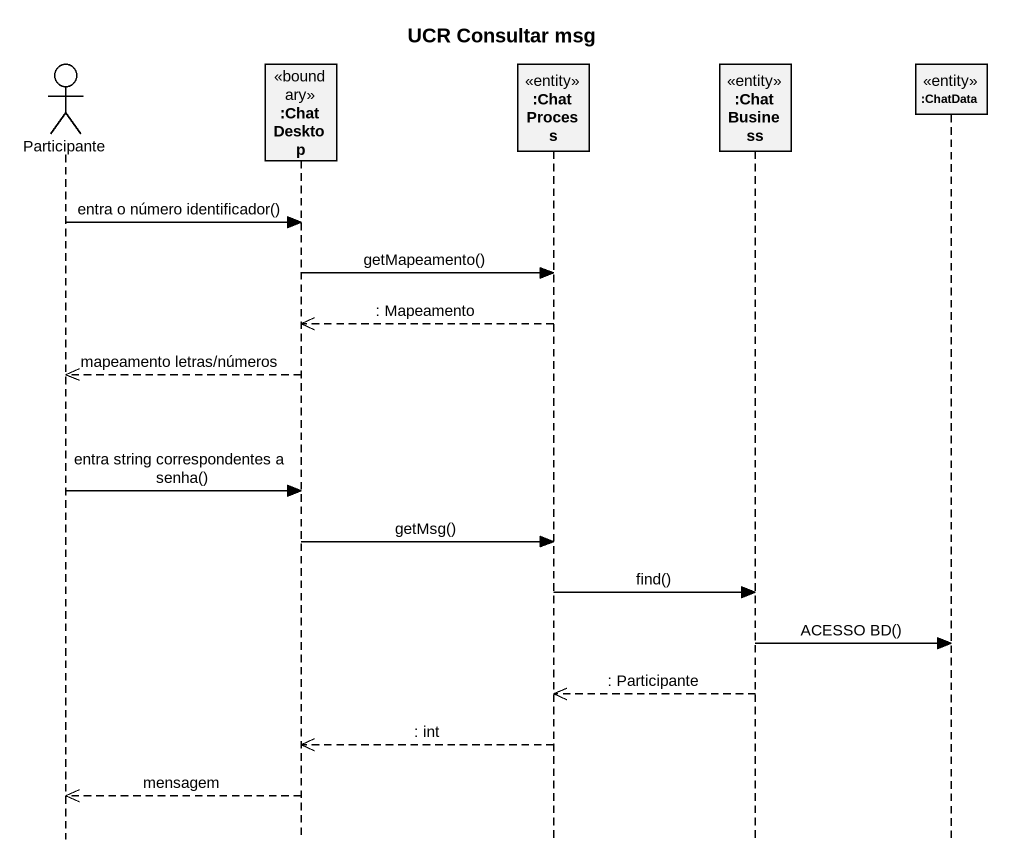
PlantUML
@startuml
title UCR Consultar msg
hide footbox
actor Participante
participant ":ChatDesktop" as ChatDesktop <<boundary>>
participant ":ChatProcess" as ChatProcess <<entity>>
participant ":ChatBusiness" as ChatBusiness <<entity>>
participant ":ChatData" as ChatData <<entity>>

Participante -> ChatDesktop : entra o número identificador()
ChatDesktop -> ChatProcess : getMapeamento()
ChatProcess -->> ChatDesktop : : Mapeamento
ChatDesktop -->> Participante : mapeamento letras/números
Participante -> ChatDesktop : entra string correspondentes a senha()
ChatDesktop -> ChatProcess : getMsg()
ChatProcess -> ChatBusiness : find()
ChatBusiness -> ChatData : ACESSO BD()
ChatBusiness -->> ChatProcess : : Participante
ChatProcess -->> ChatDesktop : : int
ChatDesktop -->> Participante : mensagem
@enduml
